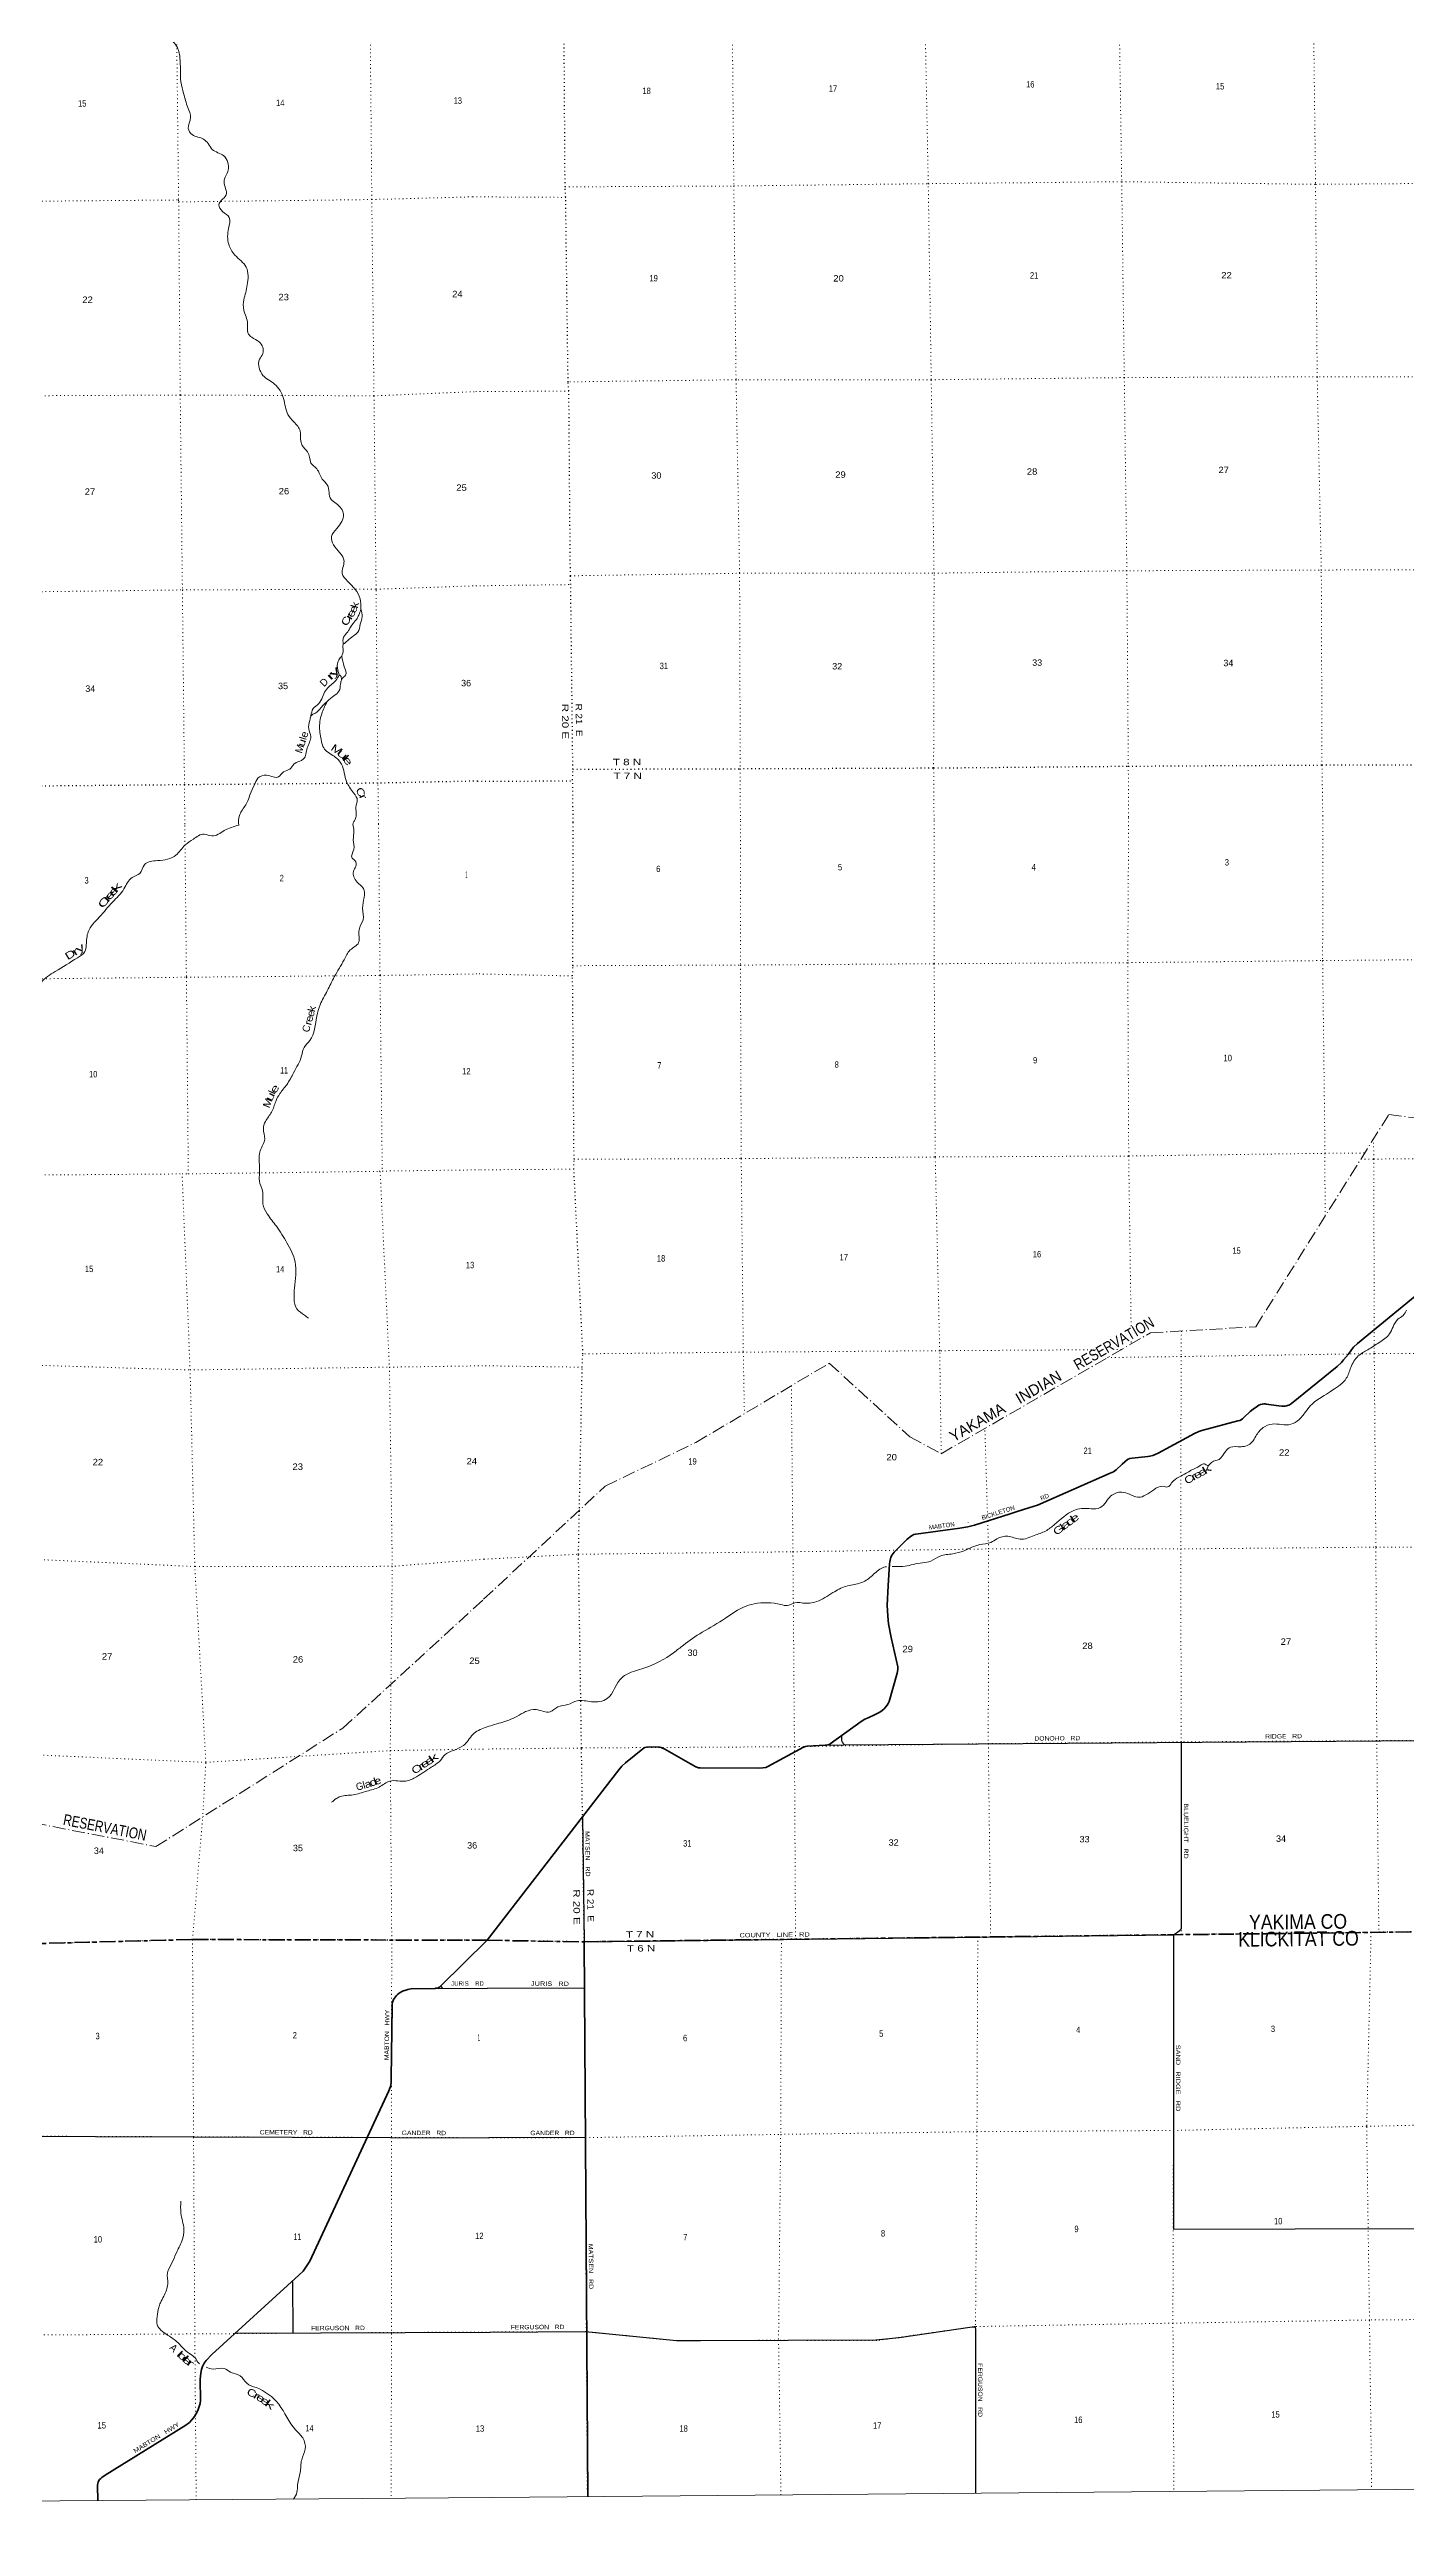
# Model space of a CAD drawing. Header units: feet. Extents: x -2 to 285336, y -549186 to -364975.
# Drawn here: x 178940 to 215963, y -549186 to -481607 of the extents above; entities that cross this region are included whole.
import ezdxf
from ezdxf.enums import TextEntityAlignment as Align

# ---------------------------------------------------------------- set-up
doc = ezdxf.new("R2010")
doc.units = ezdxf.units.FT
doc.header["$LTSCALE"] = 70
for name, pattern in [('DOT_DASHED', [7.7, 5, -1.2, 0.3, -1.2]), ('DOTTED', [1.5, 0.3, -1.2]), ('LONG_DASH_SHORT_DASH', [9.9, 6, -1.2, 1.5, -1.2])]:
    doc.linetypes.add(name, pattern=pattern)
for name, color, linetype, lineweight in [('11', 7, 'LONG_DASH_SHORT_DASH', 60), ('26', 7, 'Continuous', 40), ('27', 7, 'Continuous', 13), ('29', 7, 'Continuous', 25), ('39', 7, 'Continuous', 13), ('4', 7, 'Continuous', 13), ('41', 7, 'Continuous', 13), ('44', 7, 'DOT_DASHED', 13), ('6', 7, 'DOTTED', 25), ('7', 7, 'DOTTED', 13)]:
    doc.layers.add(name, color=color, linetype=linetype, lineweight=lineweight)
doc.layers.add('12', color=7, linetype='Continuous')
doc.layers.add('30', color=7, linetype='Continuous')

msp = doc.modelspace()

# ---------------------------------------------------------------- linework, layer by layer
at = {"layer": '11'}
for points in [[(159065.72, -533392.31), (166906.9, -533379.19), (177543.2, -533311.15), (182856.69, -533171.7), (190878.55, -533194.23)], [(190878.55, -533194.23), (193509.47, -533235.03), (222690.5, -532887.04)]]:
    msp.add_lwpolyline(points, dxfattribs=at)
at = {"layer": '26'}
for p, q in [((193479.41, -529825.72), (190878.54, -533193.06)), ((193531.29, -533235.44), (193623.73, -548376.35))]:
    msp.add_line(p, q, dxfattribs=at)
for points in [[(216352.8, -515493.01), (214627.53, -516912.49), (214521.25, -517013.15), (214466.47, -517082.86), (214381.37, -517198.56), (214247.71, -517357.95), (214188.07, -517425.9), (214069.72, -517541.08), (212822.52, -518549.39), (212775.58, -518582.03), (212752.34, -518591.98), (212713.23, -518605.8), (212685.62, -518613.85), (212651.1, -518619.61), (212564.82, -518619.61), (212478.44, -518611.91), (212135.71, -518562.05), (212109.83, -518560.32), (212069.6, -518558.77), (212031.6, -518563.78), (211981.56, -518575.87), (211936.12, -518593.71), (211894.6, -518617.62), (211778.51, -518700.76), (211698.85, -518764.53), (211524.99, -518933.65), (211485.15, -518968.97), (211454.66, -518990.27), (211413.83, -519008.11), (211365.8, -519022.69), (210376.73, -519282.02), (210293.89, -519313.74), (210179.43, -519370.78), (209186.2, -519904.73), (209107.81, -519943.4), (209039.25, -519967.8), (208965.16, -519987.14), (208904.66, -519990.86), (208481.01, -520035.85), (208411.81, -520050.46), (208372.69, -520068.88), (208354.29, -520077.01), (208208.85, -520204.24), (208043.17, -520353.38), (207965.44, -520411.91), (207881.9, -520452.42), (205895.84, -521324.75), (205663.71, -521394.33), (205339.03, -521495.12), (205150.37, -521554.97), (204181.46, -521866.53), (203996.54, -521911.27), (203773.54, -521951.73), (202574.61, -522111.27), (202521.66, -522124.78), (202457.23, -522157.01), (202340.82, -522247.87), (201983.26, -522608.25), (201929.19, -522680.77), (201894.68, -522740.63), (201869.37, -522867.25), (201860.04, -522923.94), (201824.34, -523524.4)], [(201824.34, -523524.4), (201792.97, -524052.15), (201813, -524353.36), (201831.41, -524555.96), (201902.42, -524929.05), (202082.68, -525730.29), (202084.5, -525806.08), (202071.29, -525902.62), (201848.51, -526678.83), (201823.36, -526732.74), (201793.45, -526781.09), (201758.94, -526827.14), (201712.92, -526877.78), (201662.3, -526921.53), (201590.98, -526965.27), (201468.57, -527032.88), (201271.28, -527119.63), (201186.03, -527158.66), (201085.89, -527224.51), (200238.51, -527833.72), (200209.32, -527848.18), (200181.71, -527857.39), (200140.52, -527869.52), (200101.78, -527872.81), (199610.07, -527899.25), (199562.79, -527903.44), (199511.59, -527922.58), (198537.76, -528454.82), (198480.08, -528476.3), (198399.71, -528491.66), (198283.28, -528500.9), (196694.79, -528491.66), (196642.38, -528484.77), (196572.84, -528459.43), (196428.52, -528382.95), (195723.52, -527980.79), (195632.37, -527937.39), (195594.98, -527926.45), (195555.47, -527921.41), (195302.76, -527913.53), (195232.02, -527921.27), (195180.83, -527935.66), (195125.81, -527966.35), (194653.35, -528349.79), (194557.87, -528441.58), (194473.31, -528538.91), (193479.41, -529825.72)], [(190878.54, -533193.06), (189607.4, -534447.61), (189579.96, -534468.52), (189565.95, -534476.82), (189543.24, -534486.18), (189505.16, -534499.14), (189482.98, -534504.15), (189458.85, -534506.79), (188807.32, -534522.11), (188754.69, -534527.24), (188717.22, -534534.02), (188661.97, -534550.17), (188567.62, -534585.05), (188477.52, -534637.78), (188435.02, -534670.1), (188402.72, -534702.42), (188327.92, -534807.88), (188307.52, -534862.31), (188286.3, -534937.95), (188284.62, -534992.2), (188258.26, -536963.07), (188260.77, -537082.98), (188255.67, -537128.91), (188248.87, -537159.53), (188223.37, -537229.27), (188194.47, -537299.01), (186038.6, -541948.82), (185989.61, -542032.97), (185936.95, -542110.16), (185857.01, -542216.68), (185739.09, -542334.37), (183371.64, -544498.57), (183211.64, -544660.27), (183159.98, -544731.64), (183116.03, -544823.59), (183088.58, -544901.75), (183066.8, -545000.67), (183054.58, -545088.86), (183049.68, -545165.51), (183059.22, -545748.02), (183050.33, -545829.66), (183026.53, -545916.41), (182987.43, -546021.88), (182931.33, -546123.94), (182892.23, -546190.28), (182822.53, -546275.33), (182759.63, -546346.77), (182660.86, -546425.48), (180455.58, -547785.12), (180370.3, -547846.23), (180338, -547873.45), (180303.39, -547908.6), (180283.6, -547936.39), (180266.6, -547975.51), (180256.4, -548011.23), (180251.97, -548057.58), (180258.59, -548484.3)]]:
    msp.add_lwpolyline(points, dxfattribs=at)
at = {"layer": '29'}
for p, q in [((189445.42, -534508.26), (190889.32, -534499.27)), ((189674.27, -534506.83), (189615.53, -534439.58)), ((193539.09, -534512.49), (190889.32, -534499.27)), ((193563.91, -538578.11), (190923.01, -538581.36)), ((185572.26, -542500.88), (185576.93, -543905.24)), ((184013, -543912.28), (190966.75, -543881))]:
    msp.add_line(p, q, dxfattribs=at)
for points in [[(200140.52, -527869.52), (200610.07, -527863.16), (217701.24, -527729.07)], [(200546.33, -527612.42), (200543.74, -527700.45), (200547.79, -527733.86), (200559.23, -527769.77), (200571.06, -527791.57), (200586.24, -527813.84), (200629.49, -527862.99)], [(209818.75, -527780.89), (209820.21, -532845.76), (209815.12, -532877.13), (209799.94, -532901.42), (209770.59, -532937.87), (209720, -532982.42), (209689.65, -533002.67), (209603.07, -533042.63)], [(193479.41, -529825.72), (193531.29, -533235.44), (209603.07, -533042.63), (209605.2, -541076.4), (216241.7, -541055.27)], [(177500.29, -538534.48), (190923.01, -538581.36)], [(190966.75, -543881), (193561.1, -543869.79), (196049.37, -544114.27), (196700.46, -544110.22), (201488.64, -544097.72), (202119.21, -544033.96), (204114.42, -543741.61), (204171.08, -543741.61), (204188.5, -543751.16)], [(204190.52, -543753.13), (204203.46, -543786.16), (204206.39, -548285.38)]]:
    msp.add_lwpolyline(points, dxfattribs=at)
at = {"layer": '39'}
for points in [[(183684.32, -468956.89), (183571.92, -469219.15), (183403.3, -469487.94), (183459.4, -469714.56), (183505.99, -470007.59), (183727.43, -470550.31), (183748.82, -470956.11), (183686.3, -471175.74), (183598.38, -471236.8), (183345.85, -471317.4), (183188.75, -471519.76), (183080.87, -471844.29), (183174.79, -472026.36), (183178.69, -472259.47), (183050.75, -472588.2), (182884.2, -472863), (183016.54, -473074.88), (183193.58, -473348.67), (183191.81, -473624.04), (183301.4, -473757.74), (183303.45, -474008.95), (183233.55, -474309.03), (183294.73, -474419.03), (183358.6, -474613.43), (183276.76, -474927.68), (183263.58, -475283.54), (183285.15, -475711.44), (183232.86, -476200.29), (183229.63, -476544), (183370.01, -476755.82), (183492.82, -477032.1), (183408.81, -477326.27), (183301.46, -477715.11), (183364.06, -477999.96), (183427.57, -478150.14), (183355.45, -478424.11), (183165.89, -478835.78), (183012.44, -478991.88), (182908.85, -479103.33), (182607.51, -479359.21), (182590.2, -479701.04), (182507.33, -480135.89), (182299.02, -480218.11), (182034.75, -480339.01), (181858.49, -480656.1), (181848.17, -480869.23), (182116.36, -481230.66), (182408.02, -481513.5), (182499.01, -481830.26), (182524.47, -482489.26), (182597.38, -482806.18), (182715.05, -483191.04), (182787.6, -483463.74), (182725.71, -483759.73), (182835.6, -483929.6), (183140.02, -484051.54), (183265.59, -484173.04), (183381.41, -484330.8), (183694.34, -484510.95), (183814.02, -484895.79), (183704.07, -485212.3), (183757.26, -485575.62), (183623.85, -485725.52), (183562.46, -485836.6), (183660.46, -486026.67), (183844.66, -486191.87), (183824.96, -486487.49), (183828.48, -486919.58), (183995.65, -487213.56), (184307.82, -487548.47), (184335.86, -488030.59), (184295.32, -488233.94), (184240.68, -488433.39), (184238.96, -488716.79), (184344.46, -489087.69), (184348.47, -489332.85), (184455.99, -489458.53), (184655.91, -489579.38), (184761.02, -489902.04), (184669.85, -490057.6), (184661.73, -490294.83), (184763.85, -490496.93), (185077.25, -490735.36), (185325.61, -491129.12), (185443.7, -491566.23), (185606.08, -491765.79), (185778.93, -492017.52), (185788.74, -492234.49), (185834.36, -492408.95), (185976.47, -492586.58), (186065.39, -492895.32)], [(186065.39, -492895.32), (186274.13, -493112.56), (186378.37, -493328.71), (186518.29, -493484.25), (186619.98, -493881.3), (186763.55, -493992.6), (186960.89, -494290.33), (186777.14, -494673.81), (186634.25, -494894.14), (186686.31, -495118.78), (186864.93, -495338.3), (186975.3, -495566.45), (186923.78, -495902.55), (187068.14, -496110.31), (187413.64, -496589.64), (187436.07, -496876.85)], [(186955.36, -497832.43), (186960.01, -497638.73), (187077.41, -497497.01), (187121.03, -497424.28), (187192.43, -497309.09), (187311.76, -497157.31), (187379.1, -497036.13), (187436.07, -496876.85)], [(187436.07, -496876.85), (187471.88, -497079.53), (187417.29, -497285.01), (187352.78, -497506.66), (187231, -497604.2), (187069.31, -497736.26), (186955.16, -497833.17)], [(186911.21, -498160.71), (186950.8, -497988.53), (186945.8, -497867.98), (186955.55, -497831.72)], [(186073.26, -499789), (186133.93, -499589.49), (186287.51, -499449.47), (186469.56, -499102.18), (186720.7, -498850.76), (186821.19, -498716.71), (186841.78, -498666.8)], [(186841.37, -498667.79), (186791.46, -498409.98), (186834.44, -498258.86), (186912, -498159.7)], [(186903.42, -498808.6), (186900.6, -498734.62), (186880.2, -498696.61), (186841.78, -498666.8)], [(186912, -498159.7), (186982.66, -498446.49), (187014.68, -498677.34), (186926.99, -498766.54), (186903.22, -498808.96)], [(186522.08, -499383.09), (186314.86, -499599.96), (186201.2, -499707.48), (186147.14, -499732.07), (186072.12, -499792.99)], [(186521.12, -499384.09), (186381.85, -499683.79), (186306.84, -500096.47), (186360.23, -500483.9), (186419.94, -500660.24), (186707.16, -500890.86), (186905.85, -501108.19), (187042.33, -501581.32), (187237.72, -501887.11), (187337.93, -502101.28), (187302.74, -502222.18), (187310.63, -502451.24), (187287.65, -502590.12), (187246.12, -502672.88), (187212.1, -502744.04)], [(186903.27, -498808.87), (186879.94, -498911.66), (186837.4, -499117.04), (186697.75, -499240.87), (186522.08, -499383.09)], [(184102.85, -502768.06), (184120.1, -502507.35), (184181.39, -502384.21), (184347.93, -502107.4), (184414.72, -501919.9), (184529.22, -501667.67), (184624.22, -501489.97), (184858.66, -501407.52), (185188.56, -501450.85), (185326.09, -501312.98), (185494.28, -501239.15), (185609.72, -501103.48), (185871.81, -500962.5), (185971.84, -500660.15), (186069.77, -500347.76), (186013.85, -500143.25), (186038.09, -499911.91), (186073.26, -499789)], [(184102.85, -502768.06), (183708.59, -502916.79), (183369.08, -503063.77), (183159.33, -503012.8), (182864.08, -503151.45), (182641.45, -503309.75), (182387.3, -503588.94), (181886.67, -503736.93), (181526.82, -503849.84), (181405.33, -504083.94), (181192.5, -504195.91), (180970.75, -504505.07), (180658.69, -504869.1), (180298.55, -505275.69), (179994.78, -505679.9), (179940.48, -506038.28), (179901.25, -506217.55), (179702.84, -506385.75), (179096.82, -506763.72), (178711.88, -507063.85), (178610.51, -507293.8), (178455.53, -507654.83), (178348.22, -507902.91), (178373.68, -508124.01), (178280.51, -508378.04), (177976.97, -508822.48), (177995.94, -508967.19), (177899.3, -509315.78), (177694.47, -509419.66), (177228.65, -509663.98), (177109.01, -509869.91), (177111.03, -510215.86), (177017.85, -510467.88), (176931.36, -510832.5), (176820.29, -511124.87), (176598.65, -511454.13), (176196.82, -511965.57), (175760.74, -512129.25), (175492.86, -512126.92), (175244.25, -512319.59), (175070.17, -512515.8), (174781.64, -512769.06), (174630.27, -513059.66), (174530.69, -513251.38), (174153.4, -513481.06), (173925.57, -513440.26), (173470.28, -513419.01), (173316.04, -513446.83)], [(187213.33, -502741.46), (187245.28, -502926.58), (187228.55, -503166.05), (187240.18, -503433.5), (187195.23, -503667.11), (187274.18, -503737.01), (187293.24, -503895.8), (187229.57, -504028.95), (187333.99, -504321.96), (187502.16, -504493.88), (187483.14, -505029.05), (187495.09, -505350.8), (187383.88, -505621.04), (187373.86, -505973.11), (187145.43, -506173.69), (186977.82, -506442.27), (186708.66, -506908.62), (186517.52, -507285.97), (186322.38, -507669.38), (186231.57, -507981.73), (186042.1, -508644.69), (185886.11, -508834.76), (185814.96, -509066.52), (185600.11, -509522.47), (185412.71, -509849.51), (185224.8, -510090.06), (185113.27, -510305.99), (184998.16, -510596.37), (184830.48, -510852.88), (184775.25, -511052.37), (184811.12, -511331.73), (184688.12, -511650.32), (184661.72, -511958.24), (184669.59, -512269.96), (184664.74, -512475.16), (184752.94, -512748.16), (184763.04, -513098.08), (184881.49, -513376.92), (185129.16, -513713.28), (185417.79, -514164.03), (185640.36, -514683.58), (185626.39, -515395.72), (185612.01, -515691.49), (185686.11, -515964.58), (185900.63, -516140.23), (186005.82, -516220.02)], [(201929.67, -522997.37), (202015.07, -522995.72), (202288.12, -522989.73), (202508.28, -522936.38), (202760.72, -522892.58), (202983, -522847.22), (203240.19, -522713.1), (203582.73, -522649.94), (203892.8, -522563.19), (204320.23, -522396.5), (204626.65, -522335.88), (204788, -522241.26), (205086.22, -522168.72), (205418.73, -522250.12), (205806.94, -522150.19), (206116.51, -522027.34), (206363.01, -521847.25), (206883.87, -521468.6), (207093.94, -521411.39), (207605.73, -521387.88), (207772.17, -521227), (207890.58, -521078.86), (208198.28, -520966.07), (208405.94, -521023.21), (208638.03, -521104.06), (209066.94, -520899.25), (209318.7, -520807.33), (209445.48, -520825.54), (209556.37, -520713.61), (209753.01, -520558.31), (209956.33, -520449.04), (210091.77, -520368.85), (210335.01, -520242.95), (210454.84, -520195.08), (210531.81, -520242.09), (210643.05, -520154.22), (210850.77, -520072.97), (211024.45, -519855.84), (211163.43, -519741.49), (211448.44, -519729.31), (211745.92, -519604.63), (211854.02, -519436.59), (212051.63, -519207.07), (212299.29, -519109.19), (212807.48, -519115.82), (213036.56, -518982.11), (213234.06, -518744.56), (213388.14, -518561.81), (213718.27, -518330.35), (213951.11, -518178.54), (214322.19, -517860.24), (214444.61, -517567.64), (214649.01, -517249.76), (214905.75, -517083.56), (215222.22, -516880.39), (215500.14, -516649.69), (215595.8, -516453.75), (215729.52, -516251.23), (215872.62, -516144.85), (215962.93, -515997.12)], [(190829.67, -527391.63), (191030.11, -527321.68), (191468.03, -527186.93), (191691.54, -527085.39), (191930.71, -526955.55), (192217.14, -526901.23), (192601.55, -526959.81), (192806.53, -526826.45), (193080.77, -526762.28), (193334.37, -526658.3), (193726.38, -526686.68), (194152.94, -526600.23), (194560.52, -526020.67), (194703.82, -525928.32), (195153.46, -525769.33), (195968.95, -525348.29), (196233.16, -525141.86), (196746.32, -524787.4), (197381.63, -524407.08), (197707.95, -524189.72), (198165.39, -524014.58), (198894.68, -524034.03), (199077.79, -524059.44), (199335.66, -523973.44), (199492.55, -523991.21), (199865.57, -523953.68), (200316.01, -523708.44), (200665.05, -523536.88), (200853.23, -523494.02), (201185.19, -523392.91), (201457.32, -523178.34), (201742.11, -523007.72), (201775.32, -523004.12)], [(190829.67, -527391.63), (190486.94, -527574.41), (190363.06, -527744.16), (190230.92, -527877.75), (189961.83, -528012.21), (189738.94, -528126.26), (189594.91, -528294.12), (189354.27, -528472.65), (188952.97, -528730.65), (188663.65, -528849.14), (188226.62, -528851.91), (187937.54, -529012.65), (187595.8, -529123.43), (187219.78, -529226.38), (186871.63, -529272.84), (186761.18, -529327.85), (186634.89, -529429.22)], [(182521.41, -540309.02), (182525.33, -540634.85), (182604.45, -541076.87), (182551.96, -541401.04), (182390.79, -541735.96), (182277.57, -542006.21), (182160.25, -542264.42), (182164.06, -542572.15), (182055.23, -542904.72), (181965.65, -543084.31), (181918.05, -543209.32), (181879.25, -543463.01), (181878.55, -543688.29), (181978.06, -543828.46), (182350.18, -544091.62), (182570.95, -544303.43), (182757.22, -544471.22), (182908.96, -544588.93), (183018.58, -544737.08), (183034.68, -544749.53)], [(183212.79, -544842.82), (183402.15, -544891.55), (183706.16, -544873.53), (183879.97, -544977.02), (184142.4, -545079.96), (184324.83, -545279.95), (184573.24, -545397.05), (185192.19, -545851.74), (185653.46, -546550.81), (185848.09, -546770.84), (185916.34, -547076.15), (185819.35, -547366.41), (185779.1, -547716.66), (185708.53, -548046.98), (185691.61, -548254.26), (185595.51, -548442.11)]]:
    msp.add_spline(points, degree=3, dxfattribs=at)
at = {"layer": '4'}
msp.add_lwpolyline([(0, -366365.25), (31582.88, -366343.53), (63165.7, -366278.36), (94748.41, -366169.75), (126330.93, -366017.71), (157911.89, -365844.7), (189495.2, -365583.27), (221076.83, -365300.9), (252658.04, -364975.08), (254669.81, -547785.08), (222837.13, -548113.49), (191004.05, -548398.11), (159170.58, -548638.96), (127336.83, -548836), (95502.83, -548989.27), (63668.65, -549098.74), (31834.35, -549164.42), (0, -549186.32)], close=True, dxfattribs=at)
at = {"layer": '44'}
for points in [[(190783.33, -523887.68), (194102.94, -520801.7), (196571.84, -519613.05), (200214, -517448.73), (202414.98, -519455.75), (203267.97, -519917.14), (208977.36, -516619.34), (211851.46, -516454.13), (215480.05, -510665.05), (218414.17, -511029.54), (222463.47, -509307.99)], [(159111.25, -538019.88), (161704.31, -537232.37), (165470.09, -535372.88), (168693.18, -532948.24), (170506.25, -533288.54), (178503.15, -529988.54), (181841.34, -530636.77), (186939.01, -527406.99), (187323.28, -527061.09), (190783.33, -523887.68)]]:
    msp.add_lwpolyline(points, dxfattribs=at)
at = {"layer": '6'}
msp.add_line((190617.52, -501566.64), (193210.92, -501562.06), dxfattribs=at)
for points in [[(193227.47, -502694), (193212.68, -501532.01), (193218.26, -501241.66), (193159.71, -496205.4), (193151.66, -495965.25), (193109.14, -490924.8), (193088.96, -490674.79), (193022.41, -485640.61), (193005.94, -485354.52), (192976.02, -480379.99), (192977.7, -480103.7), (192883.33, -475103.88), (192890.98, -474821.51), (192881.74, -469918.82)], [(193218.26, -501241.66), (197770.81, -501227.79), (203068.04, -501207.43), (208373.05, -501158.95), (213660.14, -501126.69), (218933.33, -501112.61), (222384.77, -501135.02)], [(190617.52, -501566.64), (187890.66, -501624.13), (182622.26, -501668.31), (177317.73, -501716.83), (172013.28, -501775.4), (166729.02, -501845.86), (161203.58, -501910.39)], [(193623.73, -548376.35), (193595.04, -543875.06), (193563.91, -538578.11), (193531.82, -533233.7), (193454.87, -527946.19), (193372.62, -522660.44), (193473.67, -517556.55), (193492.67, -517193.25), (193247.19, -512154.58), (193251.45, -511885.76), (193211.35, -506884.21), (193217.44, -506603.33), (193227.47, -502694)], [(190900.42, -533189.76), (188274.61, -533186.49), (182840.93, -533173.63), (177537.83, -533312.73), (172211.27, -533344.52), (166901.01, -533379), (161652.41, -533386.74), (159065.72, -533392.31)], [(222690.5, -532887.04), (220519.05, -532912.94), (220390.06, -532914.47), (215209.88, -532976.25), (214997.35, -532978.78), (209823.24, -533039.73), (209603.07, -533042.63), (204619.27, -533102.54), (204266.07, -533106.76), (199294.41, -533166.04), (198908.82, -533169.55), (193480.96, -533236.76), (190878.55, -533194.23)]]:
    msp.add_lwpolyline(points, dxfattribs=at)
at = {"layer": '7'}
for p, q in [((190485.95, -485626.18), (193022.41, -485640.61)), ((193109.14, -490924.8), (190529.82, -490941.61)), ((190573.54, -496239), (193159.71, -496205.4)), ((190660.95, -506828.4), (193211.35, -506884.21)), ((190705.04, -512172.49), (193247.19, -512154.58)), ((208455.64, -516860.28), (208456.48, -516920.21)), ((193473.6, -517557.86), (190749.17, -517518.81)), ((208184.59, -517077.25), (208054.48, -517078.04)), ((204528.81, -521512.19), (204460.37, -519228.4))]:
    msp.add_line(p, q, dxfattribs=at)
for points in [[(203073.51, -502609.52), (203062.02, -501207.5), (203073.4, -495894.16), (202996.75, -490615.86), (202915.5, -485267.55), (202813.01, -480019.58), (202752.42, -474741.1), (202737.05, -469588.23)], [(207981.24, -469468.37), (208039.3, -474684.82), (208114.32, -480007.18), (208194.37, -485213.37), (208263.55, -490557.81), (208334.04, -495820.16), (208373.05, -501158.95), (208383.34, -502562.22)], [(213679.67, -502513.83), (213658.22, -501136.72), (213639.41, -495813.72), (213526.63, -490535.84), (213482, -485245.16), (213417.44, -479972.73), (213344.86, -474700.4), (213308.22, -469405.63)], [(182259.84, -469970.28), (182349.89, -475110.66), (182356.87, -475228.59), (182394.76, -480378.06), (182401.6, -480525.17), (182460.27, -485711.6), (182462.7, -485763.84), (182505.58, -491033.26), (182564.93, -496350.78), (182622.26, -501668.31), (182630.92, -502780.22)], [(187915.91, -502737.83), (187900.77, -501632.08), (187849.61, -496332.58), (187792.6, -491055.24), (187732.94, -485699.53), (187684.18, -480448.25), (187651.16, -475154.62), (187564.42, -469927.79)], [(197406.53, -469707.07), (197453.13, -474755.48), (197559.69, -480009.41), (197610.6, -485330.04), (197671.25, -490616.53), (197767.97, -495894.6), (197784.95, -501237.64), (197788.72, -502655.38)], [(193005.94, -485354.52), (197610.6, -485330.04), (202915.5, -485267.55), (208194.37, -485213.37), (213484.34, -485285.18), (218785.4, -485242.75), (222232.16, -485285.95)], [(171847.38, -485832.8), (177157.73, -485758.1), (182460.27, -485711.6)], [(182462.7, -485763.84), (187732.94, -485699.53), (190485.95, -485626.18)], [(222283.28, -490595.43), (218858.15, -490535.1), (213526.63, -490535.84), (208263.55, -490557.81), (202996.75, -490615.86), (197671.25, -490616.53), (193088.96, -490674.79)], [(190529.82, -490941.61), (187792.6, -491055.24), (182505.58, -491033.26), (177202.88, -491059.66), (171894.39, -491116.25)], [(193151.66, -495965.25), (197765.98, -495896.62), (203073.4, -495894.16), (208306, -495828.49), (213629.32, -495807.83), (218888.5, -495797.91), (222333.48, -495808.85)], [(161152.29, -496594.81), (166659.62, -496526.42), (171948.09, -496480.05), (177254.51, -496417.44), (182564.93, -496350.78), (187849.61, -496332.58), (190573.54, -496239)], [(182630.92, -502780.22), (182674.62, -506918.07), (182726.13, -512282.27)], [(187915.91, -502737.83), (187957.13, -506870.54), (188018.53, -512206.51)], [(197788.72, -502655.38), (197792.14, -506586.76), (197812.04, -511865.38), (197868.13, -517147.49), (197899.61, -518824.03)], [(203267.97, -519917.14), (203227.75, -517107.44), (203105.34, -511822.29), (203077.5, -506549.79), (203073.51, -502609.52)], [(208383.34, -502562.22), (208358.95, -506520.91), (208384.82, -511795.44), (208450.7, -516506.73)], [(213679.67, -502513.83), (213676.15, -506463.43), (213739.94, -511721.36), (213740.52, -513440.31)], [(161315.26, -507151.88), (166839.59, -507128.97), (172111.82, -507045.3), (177374.04, -506973.76), (182674.62, -506918.07), (187957.13, -506870.54), (190660.95, -506828.4)], [(193217.44, -506603.33), (197792.14, -506586.76), (203077.5, -506549.79), (208358.95, -506520.91), (213676.15, -506463.43), (218943.3, -506416.71), (222436.05, -506461.15)], [(215064.8, -511327.54), (215071.68, -511880.45), (215083.94, -517187.26), (215128.18, -522483.59), (215152.36, -527735.51), (215209.88, -532976.25)], [(158920.56, -512287.13), (161363.31, -512270.7), (166454.12, -512160.02), (166868.93, -512147.34), (169187.3, -512186.97), (171810.68, -512377.53), (172175.07, -512353.1), (177145.61, -512341.74), (177447.61, -512323.74), (182557.09, -512284.09), (182726.13, -512282.27), (187933.7, -512213.57), (188018.53, -512206.51), (190705.04, -512172.49)], [(187960.18, -512214.93), (188212.94, -517555.73), (188291.04, -522990.15), (188235.84, -528017.1), (188276.77, -533186.49), (188267.06, -538571.69), (188270.42, -543923.39), (188259.51, -548420.61)], [(193251.45, -511885.76), (197812.04, -511865.38), (203105.34, -511822.29), (208380.8, -511795.5), (213739.94, -511721.36), (214823.32, -511712.81)], [(214717.32, -511881.91), (215071.68, -511880.45), (220340.69, -511823.67), (222487.47, -511800.42)], [(182941.39, -548463.25), (182903.18, -543945.3), (182869, -538555.53), (182840.93, -533171.47), (183116.82, -529847.75), (183204.67, -528338.61), (182903.56, -522996.11), (182775.53, -517632.4), (182557.09, -512284.09)], [(209821.33, -516570.83), (209815.23, -517266.1), (209802.58, -522515.12), (209818.75, -527780.89), (209821.08, -533039.76)], [(158956.07, -517451.18), (161469.65, -517369.04), (166748.59, -517056.02), (172025.24, -517384.67), (177473.68, -517470.86), (182775.53, -517632.4), (188212.94, -517555.73), (190749.17, -517518.81)], [(207481.57, -517081.53), (203227.75, -517107.44), (197868.13, -517147.49), (193492.67, -517193.25)], [(222538.68, -517118.57), (220365.33, -517154.37), (215083.94, -517187.26), (209815.23, -517266.1), (207808.51, -517294.48)], [(199179.9, -518063.23), (199223.89, -522593.17), (199264.43, -527911.61), (199294.41, -533166.04)], [(204619.27, -533102.54), (204553.41, -527846.51), (204558.88, -522515.37), (204534.91, -521715.66)], [(190792.73, -522796.34), (188291.04, -522990.15), (182903.56, -522996.11), (177583.14, -522758.25), (172259.55, -522669.26), (166779.03, -522607.42), (161569.22, -522686.67), (158992.7, -522775.36)], [(190792.73, -522796.34), (193372.62, -522660.44), (199223.89, -522593.17), (204558.88, -522515.37), (209802.58, -522515.12), (215129.96, -522467.52), (220379.35, -522451.8), (222589.9, -522439.28)], [(222640.89, -527734.42), (220485.64, -527724.49), (215152.37, -527746.88), (209818.75, -527780.89), (204553.82, -527828.75), (199264.43, -527911.61), (193454.87, -527946.19), (190840.91, -527976.18)], [(159028.73, -528014.79), (161604.34, -528004.71), (166931.65, -528043.39), (172488.61, -528088.66), (177831.91, -528105.11), (183204.67, -528338.61), (188235.84, -528017.1), (190840.91, -527976.18)], [(198907.75, -533170.94), (198888.79, -538488.96), (198831.07, -544105.19), (198896.52, -548331.64)], [(204266.07, -533106.76), (204243.91, -538414.88), (204205.01, -543735.24), (204206.39, -548285.38)], [(209603.07, -533042.63), (209604.5, -538381.57), (209591.1, -543639.89), (209619.29, -548236.98)], [(214997.35, -532978.78), (214878.12, -538285.88), (214954.29, -543567.7), (215013.1, -548187.51)], [(159102.79, -538783.27), (161717.42, -538735.05), (166885.07, -538678.19), (172175.49, -538606.47), (177498.11, -538534.47), (182870.08, -538555.53), (188263.83, -538572.77), (190923.01, -538581.36)], [(190923.01, -538581.36), (193563.91, -538578.11), (198888.79, -538488.96), (204243.91, -538414.88), (209606.66, -538382.11), (214871.84, -538267.92), (220310.73, -538152.5), (222741.98, -538232.26)], [(190966.75, -543881), (188273.54, -543894.29), (182903.11, -543933.24), (177561.56, -543970.49), (172274.94, -544019.12), (166952.67, -544040.27), (161770.71, -544061.02), (159139.35, -544098.41)], [(222792.54, -543482.99), (220269.4, -543504.23), (214958.11, -543553.6), (209591.1, -543639.89), (204190.97, -543732), (201516.3, -544112.64), (198833.23, -544106.27), (196049.37, -544114.27), (193599.36, -543872.9), (190966.75, -543881)]]:
    msp.add_lwpolyline(points, dxfattribs=at)

# ---------------------------------------------------------------- texts
at = {"layer": '12', "width": 0.9}
for s, p in [('YAKIMA CO', (211668.87, -532900.1)), ('KLICKITAT CO', (211373.09, -533368.05))]:
    msp.add_text(s, height=400, rotation=0.543, dxfattribs=at).set_placement(p)
at = {"layer": '27'}
for s, rotation, p in [('RD', 23.712, (206005.2, -521200.26)), ('BICKLETON', 17.826, (204393.21, -521724.91)), ('MABTON', 7.58, (202941.07, -521991.89))]:
    msp.add_text(s, height=120, rotation=rotation, dxfattribs=at).set_placement(p)
for s, rotation, width, p in [('-', 13.601, 1.05, (203993.27, -521840.04)), ('MATSEN   RD', 270.872, 1.2, (193554.51, -530214.12)), ('MABTON   HWY', 89.234, 1.15, (188194.93, -536463.92)), ('MATSEN   RD', 270.35, 1.2, (193651.58, -541471.5)), ('MABTON   HWY', 31.655, 1.2, (181275.51, -547189.37))]:
    msp.add_text(s, height=120, rotation=rotation, dxfattribs=dict(at, width=width)).set_placement(p)
at = {"layer": '30'}
for s, rotation, width, p in [('DONOHO   RD', 0.512, 1.15, (205810.77, -527746.7)), ('RIDGE   RD', 0.512, 1.15, (212107.91, -527690.44)), ('BLUELIGHT   RD', 270.017, 1.2, (209889.23, -529457.05)), ('COUNTY   LINE   RD', 0.687, 1.25, (197765.48, -533115.12)), ('RD', 0.357, 0.8, (190556.12, -534434)), ('JURIS   RD', 359.714, 1.25, (192074.79, -534435.18)), ('SAND   RIDGE   RD', 270.015, 1.25, (209673.87, -536043.51)), ('CEMETERY   RD', 359.8, 1.15, (184676.63, -538489.54)), ('GANDER   RD', 359.8, 1.15, (188549.41, -538506.73)), ('GANDER   RD', 0.071, 1.15, (192058.36, -538509.96)), ('FERGUSON   RD', 0.258, 1.15, (186077.6, -543835.38)), ('FERGUSON   RD', 0.248, 1.15, (191523.93, -543808.59)), ('FERGUSON   RD', 270.037, 1.15, (204274.08, -544733.04))]:
    msp.add_text(s, height=120, rotation=rotation, dxfattribs=dict(at, width=width)).set_placement(p)
msp.add_text('JURIS', height=120, rotation=0.357, dxfattribs=at).set_placement((189898.96, -534434.65))
at = {"layer": '41', "width": 1.25}
msp.add_text('k', height=200, rotation=74.319, dxfattribs=at).set_placement((187344.4, -496865.46))
at = {"layer": '41'}
for s, rotation, width, p in [('C', 61.984, 1.3, (187115.1, -497245.88)), ('r', 59.312, 1.7, (187204.04, -497124.19)), ('e', 63.28, 1.4, (187262.58, -497031.36)), ('e', 70.319, 1.2, (187319.61, -496908.96)), ('r', 45.625, 2.25, (186676.99, -498760.85)), ('y', 44.708, 2.2, (186779.36, -498653.91)), ('M', 72.318, 1.05, (185857.92, -500714.35)), ('u', 72.186, 1.3, (185914.01, -500545.87)), ('e', 73.004, 1.1, (185983.63, -500323.18)), ('M', 326.073, 1.4, (186723.24, -500793.07)), ('u', 318.645, 2.05, (186863.76, -500912.11)), ('l', 315.8, 1.8, (186953.42, -501008.86)), ('e', 307.124, 1.7, (187000.05, -501074.02)), ('C', 298.856, 1.3, (187340.6, -501913.78)), ('r', 295.037, 1.5, (187408.13, -502036.44)), ('C', 48.536, 1.65, (180490.5, -504938.62)), ('r', 48.536, 2.1, (180589.18, -504824.97)), ('e', 49.232, 1.85, (180666.11, -504735.58)), ('e', 49.232, 1.85, (180754.15, -504635.98)), ('k', 49.559, 2.1, (180842.43, -504534.01)), ('r', 31.934, 1.7, (179699.24, -506296.17)), ('y', 36.122, 1.8, (179830.65, -506198.98)), ('D', 31.934, 1.45, (179555.35, -506383.41)), ('r', 75.074, 1.2, (186089.64, -508190.86)), ('e', 74.074, 1.1, (186118.92, -508076.31)), ('k', 75.827, 1.2, (186193.91, -507802.19)), ('e', 73.588, 1.1, (186158.48, -507936.08)), ('M', 68.33, 1.15, (184981.82, -510384.84)), ('u', 63.418, 1.55, (185047.52, -510218.79)), ('l', 64.321, 1.1, (185096.81, -510102.04)), ('e', 58.517, 1.55, (185162.95, -510012.98)), ('e', 29.07, 1.45, (210433.7, -520503.72)), ('k', 32.732, 1.75, (210567.12, -520423.81)), ('C', 29.465, 1.3, (210077.02, -520700.08)), ('r', 30.727, 1.7, (210209.9, -520626.5)), ('e', 28.07, 1.4, (210307.43, -520572.32)), ('d', 35.912, 1.85, (206849.14, -521834.01)), ('e', 35.912, 1.7, (206960.04, -521751.2)), ('G', 36.213, 1.4, (206526.08, -522074.89)), ('l', 36.12, 1.45, (206632.07, -521999.82)), ('a', 36.12, 1.8, (206719.83, -521927.72)), ('C', 31.833, 1.35, (189000.72, -528606.84)), ('r', 31.833, 1.7, (189122.98, -528533.47)), ('e', 33.646, 1.6, (189233.3, -528453.48)), ('e', 33.646, 1.6, (189351.42, -528378.45)), ('k', 35.58, 1.9, (189471.13, -528293.45)), ('G', 14.8, 0.95, (187425.78, -529088.22)), ('a', 17.335, 1.2, (187653.66, -529021.56)), ('d', 18.588, 1.35, (187798.8, -528973.49)), ('e', 18.588, 1.15, (187927.52, -528931.62)), ('l', 316.306, 1.8, (182424.22, -544550.5)), ('d', 317.73, 2.1, (182512.38, -544623.68)), ('e', 318.246, 1.9, (182619.34, -544720.39)), ('r', 322.677, 1.95, (182730.45, -544807.7)), ('C', 332.258, 1.25, (184406.34, -545628.62)), ('r', 328.702, 1.7, (184540.15, -545702.67)), ('e', 328.702, 1.5, (184647.9, -545765.56)), ('e', 327.341, 1.55, (184767.36, -545847.28)), ('k', 325.121, 1.85, (184893.03, -545940.3))]:
    msp.add_text(s, height=200, rotation=rotation, dxfattribs=dict(at, width=width)).set_placement(p, align=Align.CENTER)
for s, rotation, p in [('D', 46.148, (186499.22, -498938.73)), ('l', 73.004, (185951.67, -500427.81)), ('C', 77.027, (186042.21, -508338.61)), ('l', 15.822, (187546.47, -529054.26)), ('A', 316.068, (182255.53, -544389.23))]:
    msp.add_text(s, height=200, rotation=rotation, dxfattribs=at).set_placement(p, align=Align.CENTER)
at = {"layer": '44'}
for rotation, width, p in [(30.011, 0.85, (206995.88, -517648.38)), (349.011, 0.8, (179293.9, -530040.23))]:
    msp.add_text('RESERVATION', height=300, rotation=rotation, dxfattribs=dict(at, width=width)).set_placement(p)
for s, p in [('INDIAN', (205408.42, -518568.68)), ('YAKAMA', (203603.8, -519607.68))]:
    msp.add_text(s, height=300, rotation=30.011, dxfattribs=at).set_placement(p)
at = {"layer": '6'}
for s, rotation, width, p in [('R 20 E', 270.666, 1.35, (192919.97, -499457.2)), ('R 21  E', 270.666, 1.15, (193294.75, -499453.07)), ('T 8 N', 0.175, 1.35, (194309.88, -501133.88)), ('T 7 N', 0.175, 1.35, (194329.17, -501513.28)), ('R 20 E', 270.872, 1.35, (193227.85, -531801.98)), ('R 21  E', 270.872, 1.15, (193606.6, -531796.28)), ('T 7 N', 0.683, 1.35, (194665.25, -533121.24)), ('T 6 N', 0.683, 1.35, (194695.63, -533503.73))]:
    msp.add_text(s, height=175, rotation=rotation, dxfattribs=dict(at, width=width)).set_placement(p)
at = {"layer": '7'}
for s, width, p in [('16', 0.85, (205585.21, -482642.57)), ('15', 0.85, (179717.44, -483165.24)), ('14', 0.85, (185120.83, -483148.81)), ('13', 0.85, (189965.02, -483086.56)), ('18', 0.85, (195116.72, -482821.82)), ('17', 0.85, (200202.51, -482756.1)), ('15', 0.85, (210762.62, -482697.25)), ('19', 0.85, (195309.19, -487932.88)), ('20', 1.1, (200323.96, -487936.6)), ('21', 0.85, (205689.42, -487856.49)), ('22', 1.1, (210910.42, -487850.51)), ('22', 1.1, (179834.67, -488520.26)), ('23', 1.1, (185185.22, -488447.22)), ('24', 1.1, (189925.51, -488364.3)), ('30', 1.05, (195360.44, -493316.14)), ('29', 1.1, (200377.66, -493292.33)), ('28', 1.1, (205605.21, -493206.76)), ('27', 1.1, (210832.23, -493164.79)), ('27', 1.1, (179899.39, -493757.34)), ('26', 1.1, (185192.31, -493744.34)), ('25', 1.1, (190037.99, -493646.2)), ('31', 0.85, (195587.99, -498512)), ('32', 1.05, (200293.93, -498520.74)), ('33', 1.05, (205750.45, -498422.15)), ('34', 1.05, (210966.31, -498431.58)), ('34', 1.05, (179914.99, -499131.51)), ('35', 1.05, (185174.52, -499057.77)), ('36', 1.05, (190168.99, -498979.61)), ('2', 0.85, (185219.14, -504299.15)), ('1', 0.4, (190281.83, -504202.72)), ('6', 0.85, (195491.16, -504049.26)), ('5', 0.85, (200450.78, -504003.15)), ('4', 0.85, (205734.92, -504005.97)), ('3', 0.85, (211006.82, -503868.92)), ('3', 0.85, (179892.89, -504362.15)), ('10', 0.85, (180016.91, -509650.04)), ('11', 0.65, (185232.93, -509544.99)), ('12', 0.85, (190199.31, -509568.71)), ('7', 0.85, (195523.61, -509409.83)), ('8', 0.85, (200359.95, -509388.49)), ('9', 0.85, (205774.67, -509268.26)), ('10', 0.85, (210972.62, -509209.39)), ('15', 0.85, (179905.49, -514963.11)), ('14', 0.85, (185118.44, -514967.7)), ('13', 0.85, (190299.36, -514858.65)), ('18', 0.85, (195511.41, -514674.93)), ('17', 0.85, (200496.43, -514644.29)), ('16', 0.85, (205768.73, -514561.73)), ('15', 0.85, (211213.84, -514463.85)), ('22', 1.1, (180116.36, -520232.87)), ('23', 1.1, (185569.11, -520358.8)), ('24', 1.1, (190318.67, -520209.81)), ('19', 0.85, (196367.67, -520214.78)), ('20', 1.1, (201773.53, -520099.35)), ('21', 0.85, (207150.72, -519924.32)), ('22', 1.1, (212485.35, -519971.65)), ('28', 1.1, (207116.86, -525245.86)), ('27', 1.1, (212530.47, -525132.85)), ('27', 1.1, (180367.82, -525534.91)), ('26', 1.1, (185575.38, -525616.19)), ('25', 1.1, (190391.13, -525654.09)), ('30', 1.05, (196347.32, -525435.45)), ('29', 1.1, (202210.99, -525333.62)), ('31', 0.85, (196226.62, -530635.9)), ('32', 1.05, (201834.2, -530613.43)), ('33', 1.05, (207042.9, -530522.28)), ('34', 1.05, (212403.75, -530507.69)), ('34', 1.05, (180149.1, -530836.96)), ('35', 1.05, (185580.04, -530762.25)), ('36', 1.05, (190333.78, -530690.9)), ('3', 0.85, (180193.71, -535892.9)), ('2', 0.85, (185575.5, -535870.97)), ('1', 0.4, (190621.77, -535933.39)), ('6', 0.85, (196224.36, -535946.1)), ('5', 0.85, (201574.82, -535825.95)), ('4', 0.85, (206950.92, -535721.57)), ('3', 0.85, (212263.85, -535696.11)), ('10', 0.85, (180144.33, -541439.59)), ('11', 0.65, (185596.97, -541367.68)), ('12', 0.85, (190552.75, -541346.48)), ('7', 0.85, (196229.51, -541383.79)), ('8', 0.85, (201624.68, -541275.64)), ('9', 0.85, (206902.97, -541156.64)), ('10', 0.85, (212348.79, -540942.16)), ('15', 0.85, (180251.08, -546513.7)), ('14', 0.85, (185919.04, -546591.24)), ('13', 0.85, (190572.51, -546600.51)), ('18', 0.85, (196126.56, -546599.83)), ('17', 0.85, (201406.9, -546522.3)), ('16', 0.85, (206894.97, -546361.57)), ('15', 0.85, (212276.13, -546215.85))]:
    msp.add_text(s, height=175, dxfattribs=dict(at, width=width)).set_placement(p)

doc.saveas('drawing.dxf')
